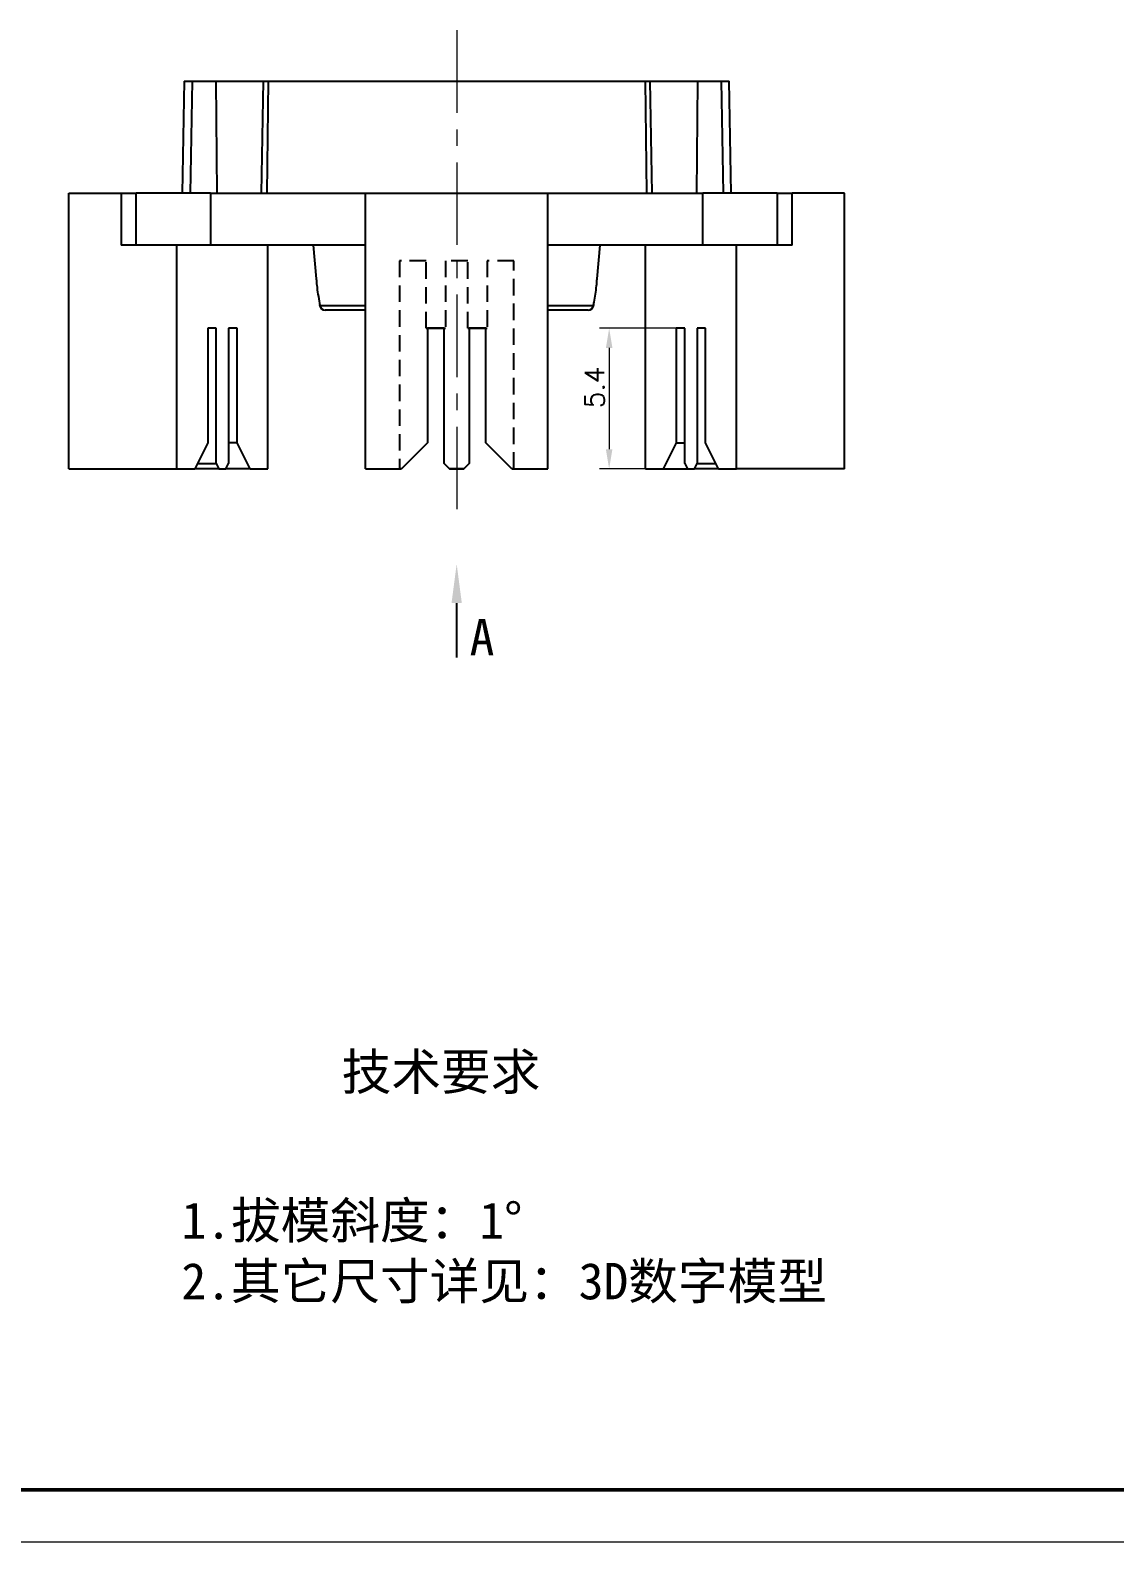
# Model space of a CAD drawing. Header units: millimetres. Extents: x 2517 to 77584, y 486 to 45347.
# Drawn here: x 3723 to 3764.7, y 1056 to 1114.1 of the extents above; entities that cross this region are included whole.
import ezdxf

# ---------------------------------------------------------------- set-up
doc = ezdxf.new("R2010")
doc.units = ezdxf.units.MM
doc.linetypes.add('CENTER', pattern=[50.8, 31.75, -6.35, 6.35, -6.35])
doc.linetypes.add('HIDDEN', pattern=[9.525, 6.35, -3.175])
for name, color, linetype, lineweight in [('AM_5', 3, 'Continuous', 25), ('中心线', 1, 'CENTER', 9), ('实线', 7, 'Continuous', 25), ('尺寸标注', 2, 'Continuous', 9), ('引导线', 6, 'Continuous', 9), ('文本', 3, 'Continuous', 15), ('粗实线', 9, 'Continuous', 50), ('虚线', 4, 'HIDDEN', 13)]:
    doc.layers.add(name, color=color, linetype=linetype, lineweight=lineweight)
doc.styles.add('st', font='txt.shx')
doc.styles.get("Standard").update_dxf_attribs({"font": 'simfang.ttf'})
doc.dimstyles.new('st0.3', dxfattribs={"dimscale": 0.3, "dimtxt": 2.5, "dimasz": 2.5, "dimexe": 1.25, "dimexo": 0, "dimtad": 1, "dimtoh": 1, "dimdec": 3, "dimdsep": 46, "dimtxsty": 'st', "dimcen": 0, "dimclrd": 256, "dimclre": 256, "dimclrt": 256, "dimadec": 4, "dimazin": 2, "dimtfac": 1, "dimtdec": 3, "dimtmove": 0, "dimatfit": 1, "dimfxl": 1, "dimlwd": -1, "dimlwe": -1, "dimarcsym": 0})

# ---------------------------------------------------------------- blocks, each defined once
blk = doc.blocks.new('*D117')
at = {"layer": 'Defpoints', "color": 0, "ltscale": 0.1, "transparency": 16777216}
for p in [(3747.815, 1102.603), (3745.233, 1097.203), (3746.628, 1097.203)]:
    blk.add_point(p, dxfattribs=at)
at = {"layer": '尺寸标注', "ltscale": 0.1, "transparency": 16777216}
for p, q in [((3747.815, 1102.603), (3744.858, 1102.603)), ((3745.233, 1101.853), (3745.233, 1097.953)), ((3746.628, 1097.203), (3744.858, 1097.203))]:
    blk.add_line(p, q, dxfattribs=at)
for points in [[(3745.108, 1101.853), (3745.358, 1101.853), (3745.233, 1102.603)], [(3745.108, 1097.953), (3745.358, 1097.953), (3745.233, 1097.203)]]:
    blk.add_solid(points, dxfattribs=at)
at = {"layer": '尺寸标注', "ltscale": 0.1, "transparency": 16777216, "insert": (3744.671, 1100.332), "char_height": 0.75, "attachment_point": 5, "rotation": 90, "style": 'st'}
blk.add_mtext('5.4', dxfattribs=at)

msp = doc.modelspace()

# ---------------------------------------------------------------- linework, layer by layer
at = {"color": 7, "linetype": 'Continuous', "lineweight": 25}
for p, q in [((3728.8961, 1112.1029), (3728.8211, 1107.8029)), ((3728.8961, 1112.1029), (3729.198, 1112.1029)), ((3729.198, 1112.1029), (3729.1251, 1107.8029)), ((3729.198, 1112.1029), (3730.1174, 1112.1029)), ((3730.1174, 1112.1029), (3730.1549, 1107.8029)), ((3730.1174, 1112.1029), (3731.93, 1112.1029)), ((3731.93, 1112.1029), (3731.8549, 1107.8029)), ((3731.93, 1112.1029), (3732.1224, 1112.1029)), ((3732.1224, 1112.1029), (3732.0705, 1107.8029)), ((3732.1224, 1112.1029), (3746.6197, 1112.1029)), ((3746.6197, 1112.1029), (3746.6716, 1107.8029)), ((3746.6197, 1112.1029), (3746.8122, 1112.1029)), ((3746.8872, 1107.8029), (3746.8122, 1112.1029)), ((3746.8122, 1112.1029), (3748.6247, 1112.1029)), ((3748.6247, 1112.1029), (3748.5872, 1107.8029)), ((3748.6247, 1112.1029), (3749.5441, 1112.1029)), ((3749.5441, 1112.1029), (3749.617, 1107.8029)), ((3749.5441, 1112.1029), (3749.846, 1112.1029)), ((3749.9211, 1107.8029), (3749.846, 1112.1029)), ((3724.4575, 1097.2029), (3724.4575, 1107.8029)), ((3724.4575, 1107.8029), (3726.4711, 1107.8029)), ((3726.4711, 1107.8029), (3726.4711, 1105.8029)), ((3726.4711, 1107.8029), (3727.0487, 1107.8029)), ((3727.0487, 1105.8029), (3727.0487, 1107.8029)), ((3729.9042, 1107.8029), (3727.0487, 1107.8029)), ((3729.9042, 1107.8029), (3729.9042, 1105.8029)), ((3729.9042, 1107.8029), (3735.8711, 1107.8029)), ((3735.8711, 1097.2029), (3735.8711, 1107.8029)), ((3735.8711, 1107.8029), (3742.8711, 1107.8029)), ((3742.8711, 1097.2029), (3742.8711, 1107.8029)), ((3742.8711, 1107.8029), (3748.8379, 1107.8029)), ((3748.8379, 1105.8029), (3748.8379, 1107.8029)), ((3751.6934, 1107.8029), (3748.8379, 1107.8029)), ((3751.6934, 1107.8029), (3751.6934, 1105.8029)), ((3751.6934, 1107.8029), (3752.2711, 1107.8029)), ((3752.2711, 1105.8029), (3752.2711, 1107.8029)), ((3754.2846, 1107.8029), (3752.2711, 1107.8029)), ((3754.2846, 1097.2029), (3754.2846, 1107.8029)), ((3727.0487, 1105.8029), (3726.4711, 1105.8029)), ((3729.9042, 1105.8029), (3727.0487, 1105.8029)), ((3728.6144, 1097.2029), (3728.6144, 1105.8029)), ((3735.8711, 1105.8029), (3729.9042, 1105.8029)), ((3732.1144, 1097.2029), (3732.1144, 1105.8029)), ((3733.8568, 1105.8029), (3733.9683, 1104.5017)), ((3748.8379, 1105.8029), (3742.8711, 1105.8029)), ((3744.7738, 1104.5019), (3744.8853, 1105.8029)), ((3746.6277, 1097.2029), (3746.6277, 1105.8029)), ((3751.6934, 1105.8029), (3748.8379, 1105.8029)), ((3750.1277, 1097.2029), (3750.1277, 1105.8029)), ((3752.2711, 1105.8029), (3751.6934, 1105.8029)), ((3734.1006, 1103.5446), (3734.1151, 1103.4629)), ((3744.627, 1103.4629), (3744.637, 1103.516)), ((3735.8711, 1103.3029), (3734.3111, 1103.3029)), ((3744.431, 1103.3029), (3742.8711, 1103.3029)), ((3730.1269, 1102.6029), (3729.8019, 1102.6029)), ((3729.8019, 1102.6029), (3729.8019, 1098.2029)), ((3730.1269, 1097.4029), (3730.1269, 1102.6029)), ((3730.9269, 1102.6029), (3730.6019, 1102.6029)), ((3730.6019, 1102.6029), (3730.6019, 1097.4029)), ((3730.9269, 1098.2029), (3730.9269, 1102.6029)), ((3738.1961, 1102.6029), (3738.9461, 1102.6029)), ((3738.8961, 1102.6029), (3738.2461, 1102.6029)), ((3738.2461, 1102.6029), (3738.2461, 1098.2029)), ((3738.2461, 1102.6029), (3738.2461, 1098.2029)), ((3738.8961, 1097.4029), (3738.8961, 1102.6029)), ((3738.8961, 1097.4029), (3738.8961, 1102.6029)), ((3739.7961, 1102.6029), (3740.5461, 1102.6029)), ((3740.4961, 1102.6029), (3739.8461, 1102.6029)), ((3739.8461, 1102.6029), (3739.8461, 1097.4029)), ((3739.8461, 1102.6029), (3739.8461, 1097.4029)), ((3740.4961, 1098.2029), (3740.4961, 1102.6029)), ((3740.4961, 1098.2029), (3740.4961, 1102.6029)), ((3748.1402, 1102.6029), (3747.8152, 1102.6029)), ((3747.8152, 1102.6029), (3747.8152, 1098.2029)), ((3748.1402, 1097.4029), (3748.1402, 1102.6029)), ((3748.9402, 1102.6029), (3748.6152, 1102.6029)), ((3748.6152, 1102.6029), (3748.6152, 1097.4029)), ((3748.9402, 1098.2029), (3748.9402, 1102.6029)), ((3729.8019, 1098.2029), (3729.3019, 1097.2029)), ((3730.9269, 1098.2029), (3730.6019, 1098.2029)), ((3731.4269, 1097.2029), (3730.9269, 1098.2029)), ((3738.2461, 1098.2029), (3737.2461, 1097.2029)), ((3738.2461, 1098.2029), (3737.2461, 1097.2029)), ((3741.4961, 1097.2029), (3740.4961, 1098.2029)), ((3741.4961, 1097.2029), (3740.4961, 1098.2029)), ((3747.8152, 1098.2029), (3747.3152, 1097.2029)), ((3747.8152, 1098.2029), (3748.1402, 1098.2029)), ((3749.4402, 1097.2029), (3748.9402, 1098.2029)), ((3724.4575, 1097.2029), (3728.6144, 1097.2029)), ((3728.6144, 1097.2029), (3729.3019, 1097.2029)), ((3730.2269, 1097.2029), (3729.3019, 1097.2029)), ((3729.4019, 1097.4029), (3730.1269, 1097.4029)), ((3730.1269, 1097.4029), (3730.2269, 1097.2029)), ((3730.2269, 1097.2029), (3730.5019, 1097.2029)), ((3730.5019, 1097.2029), (3730.6019, 1097.4029)), ((3731.4269, 1097.2029), (3730.5019, 1097.2029)), ((3731.4269, 1097.2029), (3732.1144, 1097.2029)), ((3735.8711, 1097.2029), (3737.2461, 1097.2029)), ((3737.2461, 1097.2029), (3737.1711, 1097.2029)), ((3738.8961, 1097.4029), (3739.0961, 1097.2029)), ((3739.0961, 1097.2029), (3738.8961, 1097.4029)), ((3739.0961, 1097.2029), (3739.6461, 1097.2029)), ((3739.6461, 1097.2029), (3739.0961, 1097.2029)), ((3739.6461, 1097.2029), (3739.8461, 1097.4029)), ((3739.8461, 1097.4029), (3739.6461, 1097.2029)), ((3741.4961, 1097.2029), (3742.8711, 1097.2029)), ((3741.5711, 1097.2029), (3741.4961, 1097.2029)), ((3746.6277, 1097.2029), (3747.3152, 1097.2029)), ((3747.3152, 1097.2029), (3748.2402, 1097.2029)), ((3748.1402, 1097.4029), (3748.2402, 1097.2029)), ((3748.2402, 1097.2029), (3748.5152, 1097.2029)), ((3748.5152, 1097.2029), (3748.6152, 1097.4029)), ((3749.4402, 1097.2029), (3748.5152, 1097.2029)), ((3748.6152, 1097.4029), (3749.3402, 1097.4029)), ((3749.4402, 1097.2029), (3750.1277, 1097.2029)), ((3754.2846, 1097.2029), (3750.1277, 1097.2029))]:
    msp.add_line(p, q, dxfattribs=at)
at = {"color": 8, "linetype": 'Continuous', "lineweight": 25}
for p, q in [((3734.1013, 1103.5663), (3734.114, 1103.4858)), ((3734.114, 1103.4858), (3735.8711, 1103.4858)), ((3734.1151, 1103.4629), (3734.114, 1103.4858)), ((3742.8711, 1103.4858), (3744.6281, 1103.4858)), ((3744.6281, 1103.4858), (3744.627, 1103.4629)), ((3744.6281, 1103.4858), (3744.6386, 1103.5379))]:
    msp.add_line(p, q, dxfattribs=at)
at = {"color": 7, "linetype": 'Continuous', "lineweight": 25}
for centre, radius, start, end in [((3734.312, 1103.5015), 0.1987, 184.549194, 269.716672), ((3734.3111, 1103.5029), 0.2, 191.53843, 270), ((3744.4301, 1103.5015), 0.1987, 270.283328, 355.450806), ((3744.431, 1103.5029), 0.2, 270, 348.46157)]:
    msp.add_arc(centre, radius, start, end, dxfattribs=at)
for points, knots in [([(3733.9732, 1104.5021), (3733.9787, 1104.4209), (3734.0004, 1104.1012), (3734.0582, 1103.7948), (3734.1013, 1103.5663)], [0, 0, 0, 0, 0.2542714, 1, 1, 1, 1]), ([(3744.6386, 1103.5379), (3744.6433, 1103.5614), (3744.6892, 1103.7895), (3744.7405, 1104.1086), (3744.7623, 1104.4128), (3744.7688, 1104.5023)], [0, 0, 0, 0, 0.0747811, 0.7276261, 1, 1, 1, 1])]:
    msp.add_open_spline(points, degree=3, knots=knots, dxfattribs=at)
at = {"layer": 'AM_5', "color": 3, "ltscale": 0.1}
msp.add_line((3739.3711, 1089.9489), (3739.3711, 1092.0434), dxfattribs=at)
at = {"layer": 'AM_5', "color": 3, "linetype": 'Continuous', "ltscale": 0.1}
msp.add_trace([(3739.5685, 1092.0434), (3739.1736, 1092.0434), (3739.3711, 1093.5434)], dxfattribs=at)
at = {"layer": '中心线', "ltscale": 0.1}
msp.add_line((3739.3711, 1114.0617), (3739.3711, 1095.534), dxfattribs=at)
at = {"layer": '引导线'}
msp.add_line((3675.473, 1055.9585), (3843.473, 1055.9585), dxfattribs=at)
at = {"layer": '粗实线'}
msp.add_line((3685.473, 1057.9585), (3841.473, 1057.9585), dxfattribs=at)
at = {"layer": '虚线', "lineweight": 25, "ltscale": 0.1}
for p, q in [((3737.1711, 1105.2029), (3737.1711, 1097.2029)), ((3738.1961, 1105.2029), (3737.1711, 1105.2029)), ((3738.1961, 1102.6029), (3738.1961, 1105.2029)), ((3738.9461, 1105.2029), (3738.9461, 1102.6029)), ((3739.7961, 1105.2029), (3738.9461, 1105.2029)), ((3739.7961, 1102.6029), (3739.7961, 1105.2029)), ((3740.5461, 1105.2029), (3740.5461, 1102.6029)), ((3741.5711, 1105.2029), (3740.5461, 1105.2029)), ((3741.5711, 1097.2029), (3741.5711, 1105.2029))]:
    msp.add_line(p, q, dxfattribs=at)

# ---------------------------------------------------------------- texts
at = {"layer": '实线', "insert": (3740.345, 1090.7312), "char_height": 1.4, "width": 15.7484, "attachment_point": 5}
msp.add_mtext('A', dxfattribs=at)
at = {"layer": '文本', "char_height": 1.4}
for s, insert, width, attachment_point in [('技术要求', (3738.7683, 1073.168), 25.27192, 8), ('1.拔模斜度：1°\\P2.其它尺寸详见：3D数字模型', (3728.7897, 1067.0651), 35.80592, 4)]:
    msp.add_mtext(s, dxfattribs=dict(at, insert=insert, width=width, attachment_point=attachment_point))

# ---------------------------------------------------------------- dimensions: what is measured, and where the dimension line sits
at = {"layer": '尺寸标注', "ltscale": 0.1}
dim = msp.add_linear_dim(base=(3745.2333, 1097.2029), p1=(3747.8152, 1102.6029), p2=(3746.6277, 1097.2029), angle=90, dimstyle='st0.3', override={"dimtol": 0, "dimlim": 0, "dimtp": 0, "dimtm": 0, "dimtfac": 1, "dimtdec": 3, "dimtolj": 0, "dimtzin": 8}, dxfattribs=at)
dim.commit()
dim.dimension.update_dxf_attribs({"geometry": '*D117', "text_midpoint": (3745.2333, 1100.3323), "dimtype": 160})

doc.saveas('drawing.dxf')
